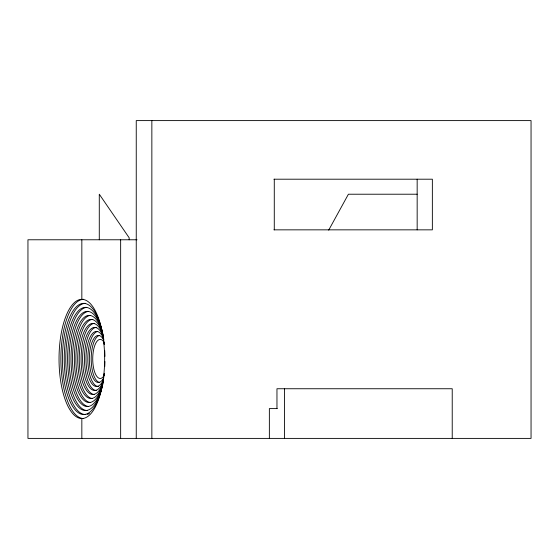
<?xml version="1.0" encoding="UTF-8"?>
<svg xmlns="http://www.w3.org/2000/svg" width="559" height="559" viewBox="0 0 559 559"><rect width="100%" height="100%" fill="white"/><g stroke="black" fill="none" stroke-linecap="round" stroke-linejoin="round"><path stroke-width="0.84" d="M328.692 230.147L348.404 194.225L417.168 194.218M273.924 179.201L432.359 179.201L432.359 229.847L273.924 229.847M137.032 239.776L27.95 239.776L27.95 438.396L531.05 438.396L531.05 120.604L136.249 120.604L136.249 438.396M83.675 303.369L85.513 303.369A55.579 21.27 -90 0 0 64.243 358.948A55.579 21.27 -90 0 0 85.513 414.526M85.513 307.373L86.736 307.373M87.344 311.384L88.567 311.384M92.85 323.402L94.688 323.402A35.545 13.605 90 0 0 81.083 358.948A35.545 13.605 90 0 0 94.688 394.493M103.219 381.245A31.542 12.067 -90 0 1 94.688 390.482A31.542 12.067 90 0 1 82.613 358.948A31.542 12.067 90 0 1 94.688 327.406L96.518 327.406A31.542 12.067 90 0 0 84.451 358.948A31.542 12.067 90 0 0 96.518 390.482M96.518 331.417L97.741 331.417M103.646 339.914A23.527 9 -90 0 0 98.356 335.421A23.527 9 90 0 0 89.349 358.948A23.527 9 90 0 0 98.356 382.475L99.579 382.475M96.518 386.479L98.356 386.479A27.531 10.537 90 0 1 87.826 359.842A27.531 10.537 90 0 1 97.671 331.473M91.012 398.497L92.242 398.497M102.758 333.688A43.56 16.672 -90 0 0 89.181 315.388A43.56 16.672 90 0 0 72.509 358.948A43.56 16.672 90 0 0 89.181 402.508L90.404 402.508M87.344 406.512L88.567 406.512M277.222 408.601L269.361 408.601L269.361 438.396M85.513 410.516L87.344 410.516A51.575 19.733 90 0 1 67.611 359.905A51.575 19.733 90 0 1 86.61 307.408M452.224 438.396L452.224 388.743L276.964 388.743L276.964 408.601M417.161 179.201L417.161 229.847M284.566 388.743L284.566 438.396M274.28 179.201L274.28 229.847M151.852 120.604L151.852 438.396M129.164 239.776L129.164 237.792L99.285 194.218L99.285 239.776M120.646 239.776L120.646 438.396M81.838 239.776L81.838 299.358L83.675 299.358A59.582 22.8 90 0 0 60.875 358.948A59.582 22.8 90 0 0 83.675 418.53M81.838 418.53A59.582 22.8 90 0 0 101.591 329.153A59.582 22.8 90 0 0 62.091 329.153A59.582 22.8 90 0 0 81.838 418.53L81.838 438.396M104.219 373.328A55.579 21.27 -90 0 1 73.04 407.078A55.579 21.27 -90 0 1 68.638 319.65A55.579 21.27 -90 0 1 102.094 331.159M102.262 331.941A55.579 21.27 -90 0 1 104.219 344.561M104.694 350.416A55.579 21.27 -90 0 1 104.924 356.397M104.924 361.498A55.579 21.27 -90 0 1 104.743 366.627M89.468 413.555A55.579 21.27 -90 0 1 87.092 414.373M102.604 384.732A51.575 19.733 90 0 1 72.824 398.455A51.575 19.733 90 0 1 72.824 319.441A51.575 19.733 90 0 1 102.604 333.164M102.933 334.722A51.575 19.733 90 0 1 103.247 336.329M103.541 337.964A51.575 19.733 90 0 1 103.806 339.627M104.17 342.171A51.575 19.733 90 0 1 104.386 343.883M104.386 374.013A51.575 19.733 90 0 1 104.17 375.725M102.702 384.494A47.564 18.202 -90 0 1 75.444 394.94A47.564 18.202 -90 0 1 75.444 322.955A47.564 18.202 -90 0 1 102.702 333.402M88.392 406.47A47.564 18.202 -90 0 1 70.979 358.948A47.564 18.202 -90 0 1 88.392 311.426M102.758 384.208A43.56 16.672 -90 0 1 89.181 402.508M90.292 402.466A43.56 16.672 90 0 1 74.347 358.948A43.56 16.672 90 0 1 90.292 315.43M103.261 382.188A39.549 15.135 -90 0 1 80.887 388.337A39.549 15.135 -90 0 1 80.887 329.551A39.549 15.135 -90 0 1 103.261 335.7M92.06 398.448A39.549 15.135 -90 0 1 77.722 357.914A39.549 15.135 -90 0 1 92.85 319.392M102.472 384.082A35.545 13.605 90 0 1 83.235 384.082A35.545 13.605 90 0 1 83.235 333.814A35.545 13.605 90 0 1 102.472 333.814M94.688 327.406A31.542 12.067 -90 0 1 103.219 336.644M103.296 380.036A27.531 10.537 90 0 1 88.86 377.842A27.531 10.537 90 0 1 88.86 340.054A27.531 10.537 90 0 1 103.296 337.86M103.646 377.982A23.527 9 -90 0 1 98.356 382.475M99.411 382.384A23.527 9 90 0 1 91.187 358.948A23.527 9 90 0 1 99.411 335.512M103.499 341.444A19.516 7.47 -90 0 0 100.194 339.425A19.516 7.47 90 0 0 92.724 358.948A19.516 7.47 90 0 0 100.194 378.464A19.516 7.47 -90 0 0 103.499 376.452"/></g></svg>
